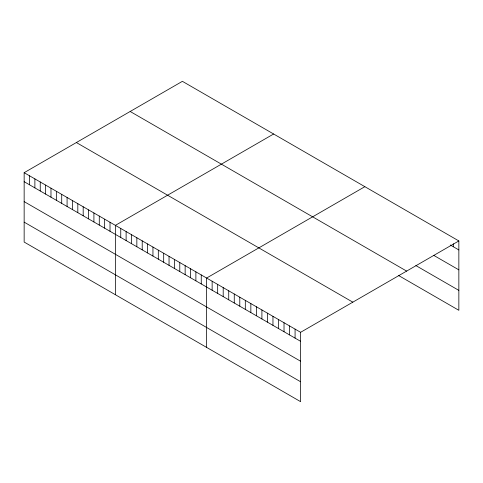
<?xml version="1.0" encoding="UTF-8"?>
<svg xmlns="http://www.w3.org/2000/svg" width="483" height="483" viewBox="0 0 483 483"><rect width="100%" height="100%" fill="white"/><g stroke="black" fill="none" stroke-linecap="round" stroke-linejoin="round"><path stroke-width="0.72" d="M24.15 172.691L300.607 332.304L300.607 401.669L24.15 242.055L24.15 172.691L182.393 81.331L458.85 240.945L458.85 310.309L398.644 275.545M273.626 134.002L115.383 225.362L115.383 294.727M364.852 186.679L206.615 278.039L206.615 347.398M300.607 332.304L458.85 240.945M450.247 244.984L458.85 249.946M433.662 255.326L458.85 269.864M415.845 265.559L458.85 290.386M130.175 111.482L406.632 271.096M76.368 142.545L352.825 302.159M24.15 181.693L300.607 341.306M24.15 201.616L300.607 361.224M24.15 222.138L300.607 381.751M453.32 243.752L453.32 246.753M295.077 329.11L295.077 338.118M289.552 325.922L289.552 334.924M284.022 322.729L284.022 331.73M278.492 319.535L278.492 328.537M272.961 316.341L272.961 325.349M267.431 313.153L267.431 322.155M261.907 309.959L261.907 318.961M256.376 306.765L256.376 315.767M250.846 303.578L250.846 312.579M245.316 300.384L245.316 309.386M239.785 297.19L239.785 306.192M234.261 293.996L234.261 302.998M228.731 290.808L228.731 299.81M223.2 287.614L223.2 296.616M217.67 284.421L217.67 293.423M212.14 281.227L212.14 290.235M201.248 274.936L201.248 283.944M195.881 271.838L195.881 280.84M190.513 268.741L190.513 277.743M185.146 265.644L185.146 274.646M179.779 262.547L179.779 271.549M174.411 259.449L174.411 268.451M169.044 256.346L169.044 265.348M163.683 253.249L163.683 262.251M158.315 250.152L158.315 259.154M152.948 247.054L152.948 256.056M147.581 243.957L147.581 252.959M142.213 240.854L142.213 249.862M136.846 237.757L136.846 246.759M131.479 234.66L131.479 243.661M126.117 231.562L126.117 240.564M120.75 228.465L120.75 237.467M110.015 222.265L110.015 231.266M104.648 219.167L104.648 228.169M99.281 216.07L99.281 225.072M93.913 212.973L93.913 221.975M88.546 209.876L88.546 218.877M83.185 206.772L83.185 215.78M77.817 203.675L77.817 212.677M72.45 200.578L72.45 209.58M67.083 197.481L67.083 206.483M61.715 194.383L61.715 203.385M56.348 191.28L56.348 200.288M50.981 188.183L50.981 197.185M45.613 185.086L45.613 194.088M40.252 181.988L40.252 190.99M34.885 178.891L34.885 187.893M29.517 175.794L29.517 184.796"/></g></svg>
